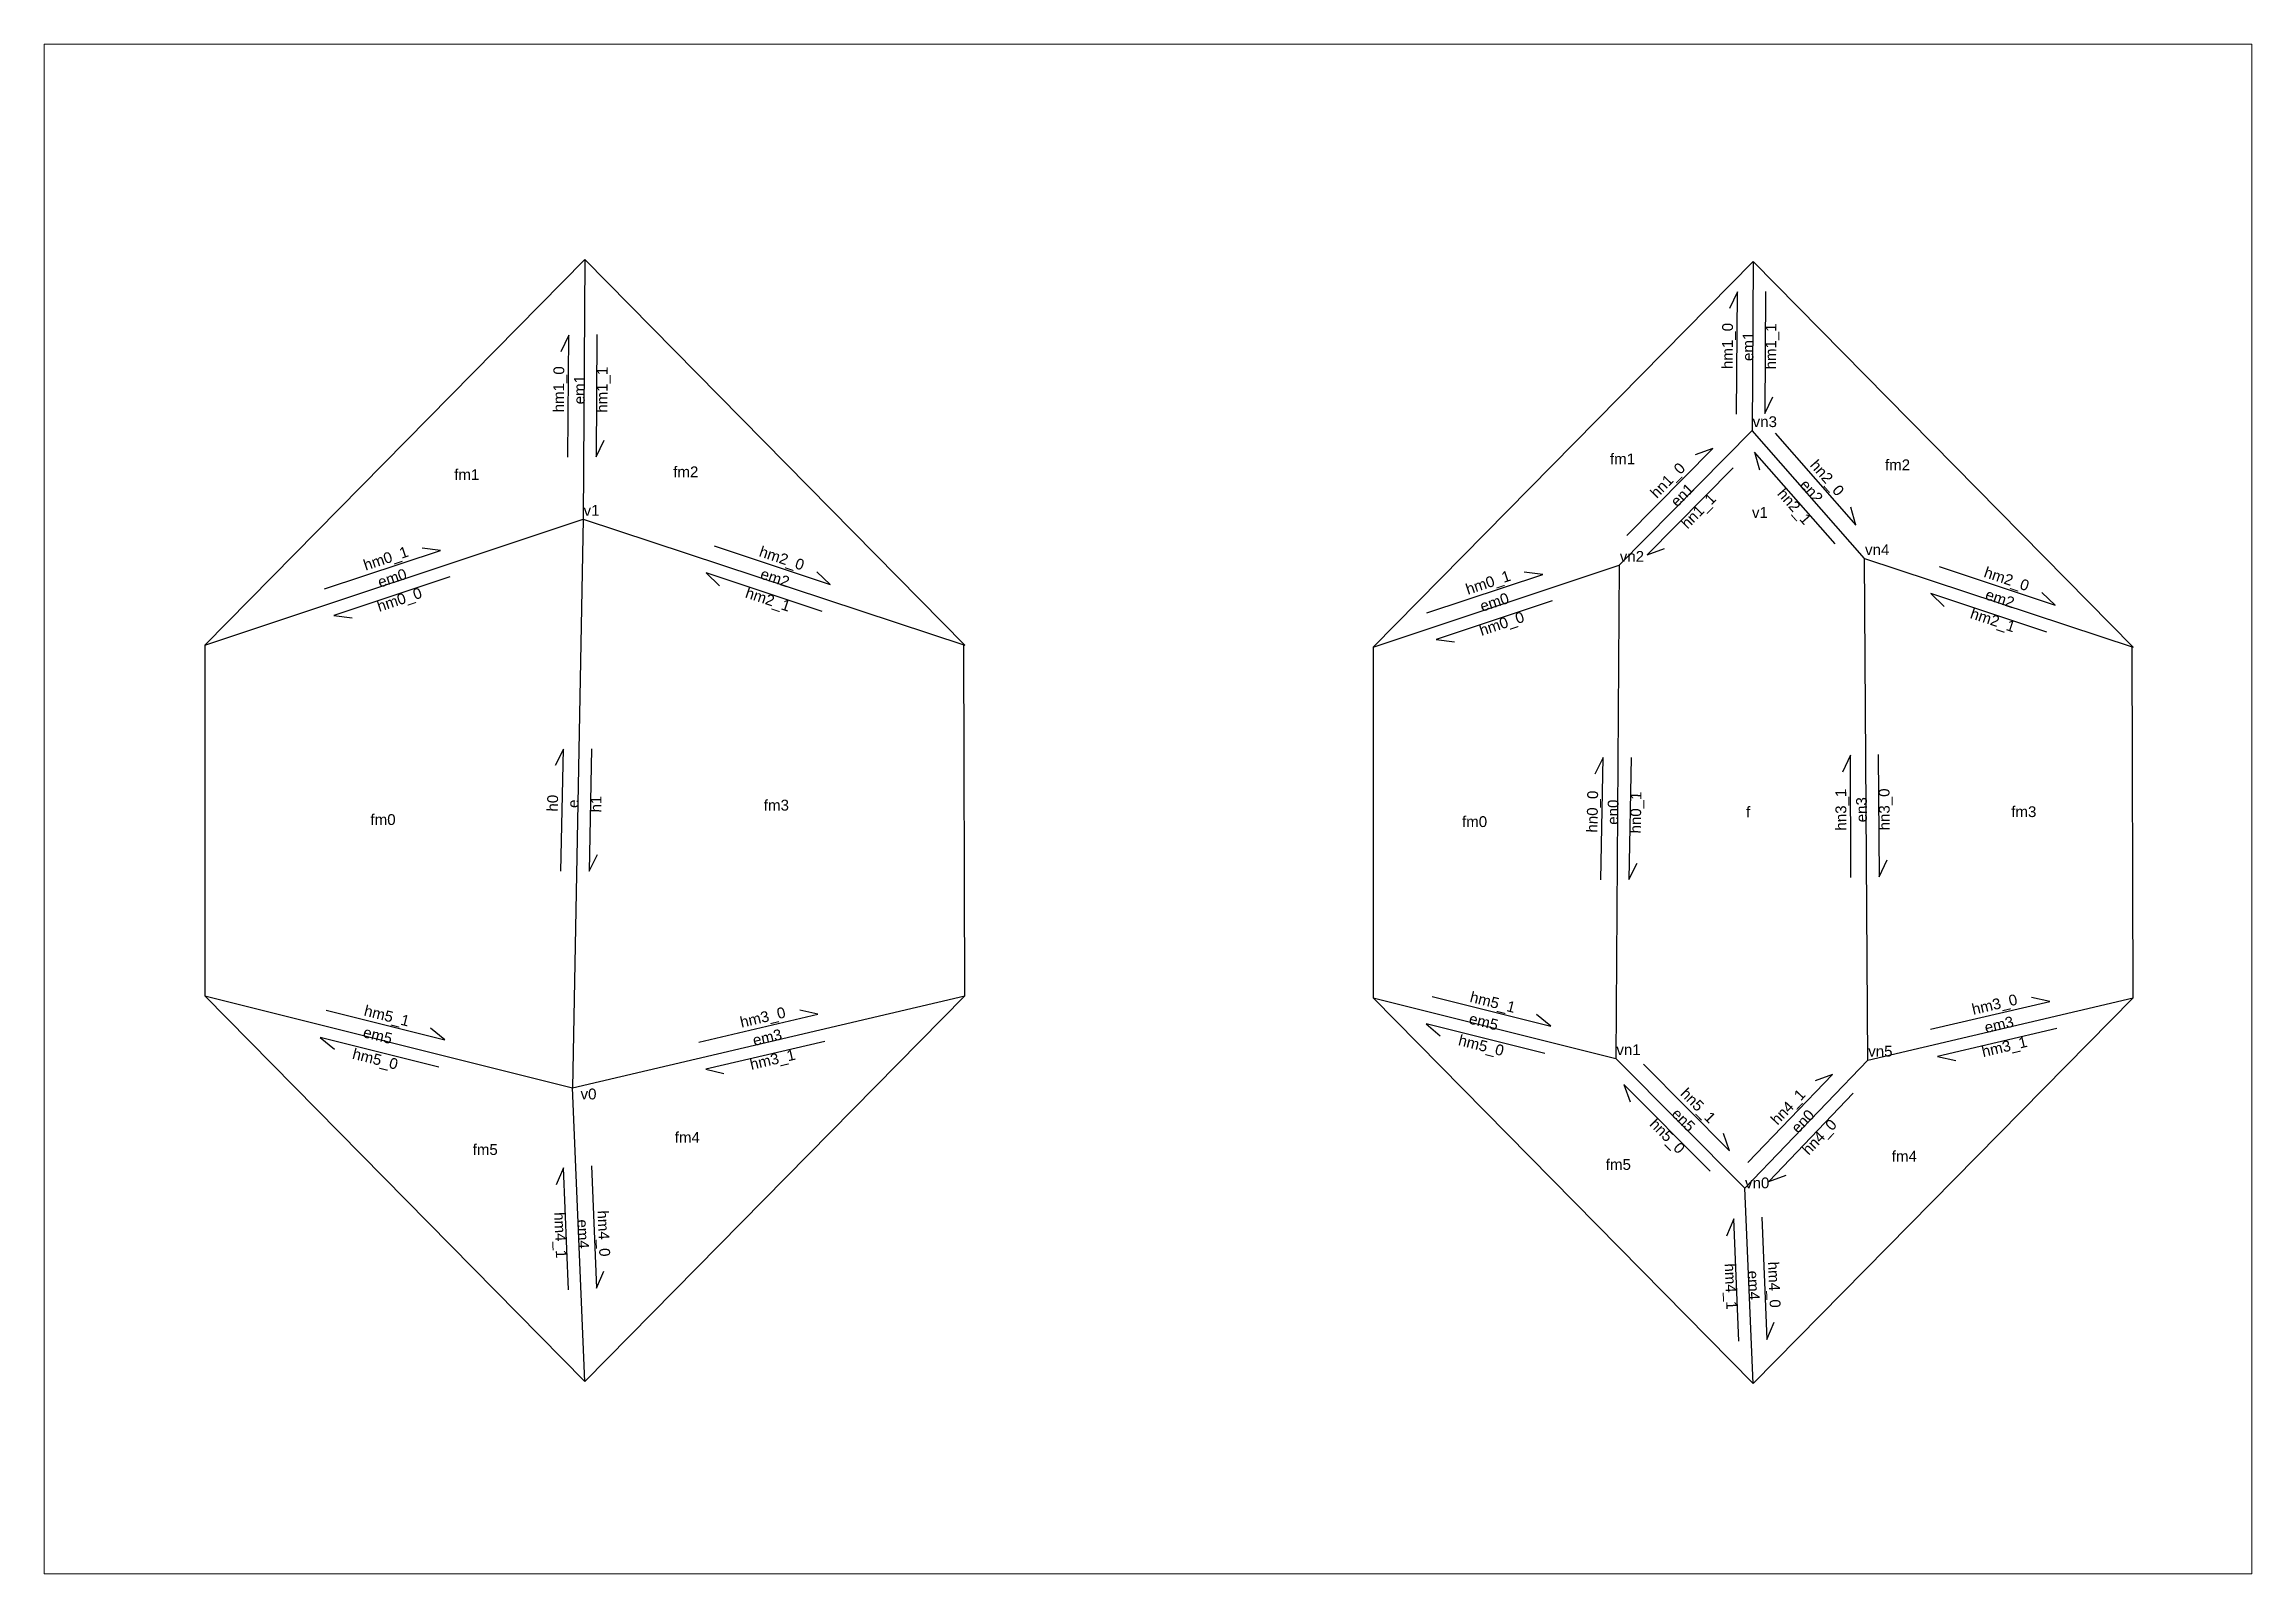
# Paper-space layout 'Layout2' of a CAD drawing. Header units: millimetres. Extents: x 0 to 288, y 1 to 200.
# The model-space entities are those that its viewports show. They can reach past a viewport. Long polylines and large blocks are cut down to what shows.
import ezdxf
from ezdxf.enums import TextEntityAlignment as Align

# ---------------------------------------------------------------- set-up
doc = ezdxf.new("R2010")
doc.units = ezdxf.units.MM
doc.styles.add('Annotative', font='arial.ttf')

# ---------------------------------------------------------------- blocks, each defined once
blk = doc.blocks.new('1')
for points in [[(-126.1, 28.9), (100.3, 28.6), (69.3, 43.5)], [(101.4, -23.1), (-125, -23.1), (-94, -38)]]:
    blk.add_lwpolyline(points)
at = {"style": 'Annotative'}
for tag, p in [('hm0_1', (-0.3, 36.7)), ('em0', (-0.7, -1.5)), ('hm0_1', (-0.5, -43.6))]:
    blk.add_attdef(tag, text='', height=20, dxfattribs=at).set_placement(p, align=Align.CENTER)

msp = doc.modelspace()

# ---------------------------------------------------------------- linework, layer by layer
for p, q in [((3059.2, -898.7), (3762.7, -184.5)), ((3762.7, -184.5), (3759.6, -665.4)), ((4466.3, -898.7), (3762.7, -184.5)), ((5222.2, -902.5), (5925.7, -188.3)), ((5925.7, -188.3), (5923.7, -501.3)), ((6629.2, -902.5), (5925.7, -188.3)), ((5923.7, -501.3), (5677.8, -750.7)), ((6131.8, -738.3), (5923.7, -501.3)), ((3059.2, -898.7), (3759.6, -665.4)), ((3759.6, -665.4), (3739.9, -1718.1)), ((3759.6, -665.4), (4466.3, -898.7)), ((5222.2, -902.5), (5677.8, -750.7)), ((5677.8, -750.7), (5671.5, -1663.9)), ((6131.8, -738.3), (6629.2, -902.5)), ((6137.7, -1666.7), (6131.8, -738.3)), ((3059.2, -898.7), (3059.2, -1547.5)), ((4466.3, -1547.5), (4464.5, -898.7)), ((5222.2, -902.5), (5222.2, -1551.3)), ((6629.2, -1551.3), (6627.5, -902.5)), ((3059.2, -1547.5), (3762.7, -2261.8)), ((3059.2, -1547.5), (3739.9, -1718.1)), ((3739.9, -1718.1), (4466.3, -1547.5)), ((4466.3, -1547.5), (3762.7, -2261.8)), ((5222.2, -1551.3), (5925.7, -2265.5)), ((5222.2, -1551.3), (5671.5, -1663.9)), ((6629.2, -1551.3), (5925.7, -2265.5)), ((6137.7, -1666.7), (6629.2, -1551.3)), ((5671.5, -1663.9), (5910.5, -1904.1)), ((5910.5, -1904.1), (6137.7, -1666.7)), ((3762.7, -2261.8), (3739.9, -1718.1)), ((5925.7, -2265.5), (5910.5, -1904.1))]:
    msp.add_line(p, q)

# ---------------------------------------------------------------- block references
ref = msp.add_blockref('1', (5924.7, -344.8), dxfattribs=dict(rotation=89.6315395111187))
ref.add_attrib('hm0_1', 'hm1_1', dxfattribs={"height": 20, "rotation": 89.6315, "style": 'Annotative'}).set_placement((5968.3, -345.5), align=Align.CENTER)
ref.add_attrib('hm0_1', 'hm1_0', dxfattribs={"height": 20, "rotation": 89.6315, "style": 'Annotative'}).set_placement((5888, -344.8), align=Align.CENTER)
ref.add_attrib('em0', 'em1', dxfattribs={"height": 20, "rotation": 89.6315, "style": 'Annotative'}).set_placement((5926.2, -345.5), align=Align.CENTER)
ref = msp.add_blockref('1', (3761.2, -424.9), dxfattribs=dict(rotation=89.6315395111187))
ref.add_attrib('hm0_1', 'hm1_1', dxfattribs={"height": 20, "rotation": 89.6315, "style": 'Annotative'}).set_placement((3804.8, -425.7), align=Align.CENTER)
ref.add_attrib('hm0_1', 'hm1_0', dxfattribs={"height": 20, "rotation": 89.6315, "style": 'Annotative'}).set_placement((3724.4, -425), align=Align.CENTER)
ref.add_attrib('em0', 'em1', dxfattribs={"height": 20, "rotation": 89.6315, "style": 'Annotative'}).set_placement((3762.7, -425.6), align=Align.CENTER)
ref = msp.add_blockref('1', (5800.7, -626), dxfattribs=dict(rotation=45.40955383755097))
ref.add_attrib('hm0_1', 'hn1_1', dxfattribs={"height": 20, "rotation": 45.4096, "style": 'Annotative'}).set_placement((5831.4, -656.9), align=Align.CENTER)
ref.add_attrib('hm0_1', 'hn1_0', dxfattribs={"height": 20, "rotation": 45.4096, "style": 'Annotative'}).set_placement((5774.4, -600.4), align=Align.CENTER)
ref.add_attrib('em0', 'en1', dxfattribs={"height": 20, "rotation": 45.4096, "style": 'Annotative'}).set_placement((5801.3, -627.5), align=Align.CENTER)
ref = msp.add_blockref('1', (6027.8, -619.8), dxfattribs=dict(rotation=311.2899666122909))
ref.add_attrib('hm0_1', 'hn2_1', dxfattribs={"height": 20, "rotation": 311.29, "style": 'Annotative'}).set_placement((5994.7, -648.2), align=Align.CENTER)
ref.add_attrib('hm0_1', 'hn2_0', dxfattribs={"height": 20, "rotation": 311.29, "style": 'Annotative'}).set_placement((6055.2, -595.3), align=Align.CENTER)
ref.add_attrib('em0', 'en2', dxfattribs={"height": 20, "rotation": 311.29, "style": 'Annotative'}).set_placement((6026.2, -620.2), align=Align.CENTER)
ref = msp.add_blockref('1', (3409.4, -782.1), dxfattribs=dict(rotation=18.42649147205759))
ref.add_attrib('hm0_1', 'hm0_0', dxfattribs={"height": 20, "rotation": 18.4265, "style": 'Annotative'}).set_placement((3422.7, -823.6), align=Align.CENTER)
ref.add_attrib('hm0_1', 'hm0_1', dxfattribs={"height": 20, "rotation": 18.4265, "style": 'Annotative'}).set_placement((3397.5, -747.3), align=Align.CENTER)
ref.add_attrib('em0', 'em0', dxfattribs={"height": 20, "rotation": 18.4265, "style": 'Annotative'}).set_placement((3409.3, -783.7), align=Align.CENTER)
ref = msp.add_blockref('1', (4113, -782.1), dxfattribs=dict(rotation=341.6388914823235))
ref.add_attrib('hm0_1', 'hm2_1', dxfattribs={"height": 20, "rotation": 341.6389, "style": 'Annotative'}).set_placement((4098.8, -823.3), align=Align.CENTER)
ref.add_attrib('hm0_1', 'hm2_0', dxfattribs={"height": 20, "rotation": 341.6389, "style": 'Annotative'}).set_placement((4124.3, -747.1), align=Align.CENTER)
ref.add_attrib('em0', 'em2', dxfattribs={"height": 20, "rotation": 341.6389, "style": 'Annotative'}).set_placement((4111.8, -783.3), align=Align.CENTER)
ref = msp.add_blockref('1', (5450, -826.6), dxfattribs=dict(rotation=18.42649147205759))
ref.add_attrib('hm0_1', 'hm0_0', dxfattribs={"height": 20, "rotation": 18.4265, "style": 'Annotative'}).set_placement((5463.3, -868.1), align=Align.CENTER)
ref.add_attrib('hm0_1', 'hm0_1', dxfattribs={"height": 20, "rotation": 18.4265, "style": 'Annotative'}).set_placement((5438.1, -791.9), align=Align.CENTER)
ref.add_attrib('em0', 'em0', dxfattribs={"height": 20, "rotation": 18.4265, "style": 'Annotative'}).set_placement((5449.8, -828.3), align=Align.CENTER)
ref = msp.add_blockref('1', (6380.5, -820.4), dxfattribs=dict(rotation=341.6388914823235))
ref.add_attrib('hm0_1', 'hm2_1', dxfattribs={"height": 20, "rotation": 341.6389, "style": 'Annotative'}).set_placement((6366.4, -861.6), align=Align.CENTER)
ref.add_attrib('hm0_1', 'hm2_0', dxfattribs={"height": 20, "rotation": 341.6389, "style": 'Annotative'}).set_placement((6391.8, -785.4), align=Align.CENTER)
ref.add_attrib('em0', 'em2', dxfattribs={"height": 20, "rotation": 341.6389, "style": 'Annotative'}).set_placement((6379.4, -821.6), align=Align.CENTER)
ref = msp.add_blockref('1', (3749.8, -1191.7), dxfattribs=dict(rotation=88.92451969119101))
ref.add_attrib('hm0_1', 'h1', dxfattribs={"height": 20, "rotation": 88.9245, "style": 'Annotative'}).set_placement((3793.3, -1193), align=Align.CENTER)
ref.add_attrib('hm0_1', 'h0', dxfattribs={"height": 20, "rotation": 88.9245, "style": 'Annotative'}).set_placement((3713, -1191.3), align=Align.CENTER)
ref.add_attrib('em0', 'e', dxfattribs={"height": 20, "rotation": 88.9245, "style": 'Annotative'}).set_placement((3751.3, -1192.4), align=Align.CENTER)
ref = msp.add_blockref('1', (6134.8, -1202.5), dxfattribs=dict(rotation=90.3613042822974))
ref.add_attrib('hm0_1', 'hn3_0', dxfattribs={"height": 20, "rotation": 90.3613, "style": 'Annotative'}).set_placement((6178.3, -1202.7), align=Align.CENTER)
ref.add_attrib('hm0_1', 'hn3_1', dxfattribs={"height": 20, "rotation": 90.3613, "style": 'Annotative'}).set_placement((6098, -1203), align=Align.CENTER)
ref.add_attrib('em0', 'en3', dxfattribs={"height": 20, "rotation": 90.3613, "style": 'Annotative'}).set_placement((6136.3, -1203.2), align=Align.CENTER)
ref = msp.add_blockref('1', (5674.7, -1207.3), dxfattribs=dict(rotation=88.92451969119101))
ref.add_attrib('hm0_1', 'hn0_1', dxfattribs={"height": 20, "rotation": 88.9245, "style": 'Annotative'}).set_placement((5718.2, -1208.6), align=Align.CENTER)
ref.add_attrib('hm0_1', 'hn0_0', dxfattribs={"height": 20, "rotation": 88.9245, "style": 'Annotative'}).set_placement((5637.9, -1206.9), align=Align.CENTER)
ref.add_attrib('em0', 'en0', dxfattribs={"height": 20, "rotation": 88.9245, "style": 'Annotative'}).set_placement((5676.1, -1208), align=Align.CENTER)
ref = msp.add_blockref('1', (5446.9, -1607.6), dxfattribs=dict(rotation=345.9324932933609))
ref.add_attrib('hm0_1', 'hm5_0', (5378.4, -1638.7), dxfattribs={"height": 20, "rotation": 345.9325, "style": 'Annotative'})
ref.add_attrib('hm0_1', 'hm5_1', (5399.8, -1558.8), dxfattribs={"height": 20, "rotation": 345.9325, "style": 'Annotative'})
ref.add_attrib('em0', 'em5', (5398.1, -1598.8), dxfattribs={"height": 20, "rotation": 345.9325, "style": 'Annotative'})
ref = msp.add_blockref('1', (6383.5, -1609), dxfattribs=dict(rotation=13.21431322627657))
ref.add_attrib('hm0_1', 'hm3_1', dxfattribs={"height": 20, "rotation": 13.2143, "style": 'Annotative'}).set_placement((6393, -1651.6), align=Align.CENTER)
ref.add_attrib('hm0_1', 'hm3_0', dxfattribs={"height": 20, "rotation": 13.2143, "style": 'Annotative'}).set_placement((6374.8, -1573.3), align=Align.CENTER)
ref.add_attrib('em0', 'em3', dxfattribs={"height": 20, "rotation": 13.2143, "style": 'Annotative'}).set_placement((6383.1, -1610.7), align=Align.CENTER)
ref = msp.add_blockref('1', (3399.5, -1632.8), dxfattribs=dict(rotation=345.9324932933609))
ref.add_attrib('hm0_1', 'hm5_0', (3331, -1663.9), dxfattribs={"height": 20, "rotation": 345.9325, "style": 'Annotative'})
ref.add_attrib('hm0_1', 'hm5_1', (3352.5, -1584), dxfattribs={"height": 20, "rotation": 345.9325, "style": 'Annotative'})
ref.add_attrib('em0', 'em5', (3350.8, -1624), dxfattribs={"height": 20, "rotation": 345.9325, "style": 'Annotative'})
ref = msp.add_blockref('1', (4103.1, -1632.8), dxfattribs=dict(rotation=13.21431322627657))
ref.add_attrib('hm0_1', 'hm3_1', dxfattribs={"height": 20, "rotation": 13.2143, "style": 'Annotative'}).set_placement((4112.6, -1675.3), align=Align.CENTER)
ref.add_attrib('hm0_1', 'hm3_0', dxfattribs={"height": 20, "rotation": 13.2143, "style": 'Annotative'}).set_placement((4094.4, -1597.1), align=Align.CENTER)
ref.add_attrib('em0', 'em3', dxfattribs={"height": 20, "rotation": 13.2143, "style": 'Annotative'}).set_placement((4102.8, -1634.4), align=Align.CENTER)
ref = msp.add_blockref('1', (5791, -1784), dxfattribs=dict(rotation=314.8570966295463))
ref.add_attrib('hm0_1', 'hn5_0', dxfattribs={"height": 20, "rotation": 314.8571, "style": 'Annotative'}).set_placement((5759.8, -1814.4), align=Align.CENTER)
ref.add_attrib('hm0_1', 'hn5_1', dxfattribs={"height": 20, "rotation": 314.8571, "style": 'Annotative'}).set_placement((5816.9, -1757.9), align=Align.CENTER)
ref.add_attrib('em0', 'en5', dxfattribs={"height": 20, "rotation": 314.8571, "style": 'Annotative'}).set_placement((5789.5, -1784.6), align=Align.CENTER)
ref = msp.add_blockref('1', (6024.1, -1785.4), dxfattribs=dict(rotation=46.25472678667978))
ref.add_attrib('hm0_1', 'hn4_0', dxfattribs={"height": 20, "rotation": 46.2547, "style": 'Annotative'}).set_placement((6055.3, -1815.9), align=Align.CENTER)
ref.add_attrib('hm0_1', 'hn4_1', dxfattribs={"height": 20, "rotation": 46.2547, "style": 'Annotative'}).set_placement((5997.4, -1760.2), align=Align.CENTER)
ref.add_attrib('em0', 'en0', dxfattribs={"height": 20, "rotation": 46.2547, "style": 'Annotative'}).set_placement((6024.7, -1786.9), align=Align.CENTER)
ref = msp.add_blockref('1', (3751.3, -1989.9), dxfattribs=dict(rotation=272.4072081493897))
ref.add_attrib('hm0_1', 'hm4_1', dxfattribs={"height": 20, "rotation": 272.4072, "style": 'Annotative'}).set_placement((3707.7, -1991.3), align=Align.CENTER)
ref.add_attrib('hm0_1', 'hm4_0', dxfattribs={"height": 20, "rotation": 272.4072, "style": 'Annotative'}).set_placement((3788, -1988.1), align=Align.CENTER)
ref.add_attrib('em0', 'em4', dxfattribs={"height": 20, "rotation": 272.4072, "style": 'Annotative'}).set_placement((3749.8, -1989.3), align=Align.CENTER)
ref = msp.add_blockref('1', (5918.1, -2084.8), dxfattribs=dict(rotation=272.4072081493897))
ref.add_attrib('hm0_1', 'hm4_1', dxfattribs={"height": 20, "rotation": 272.4072, "style": 'Annotative'}).set_placement((5874.5, -2086.2), align=Align.CENTER)
ref.add_attrib('hm0_1', 'hm4_0', dxfattribs={"height": 20, "rotation": 272.4072, "style": 'Annotative'}).set_placement((5954.8, -2083), align=Align.CENTER)
ref.add_attrib('em0', 'em4', dxfattribs={"height": 20, "rotation": 272.4072, "style": 'Annotative'}).set_placement((5916.6, -2084.2), align=Align.CENTER)

# ---------------------------------------------------------------- texts
at = {"style": 'Annotative'}
for s, p in [('vn3', (5924.6, -494.9)), ('fm1', (3520.9, -592.8)), ('fm2', (3926.4, -587.7)), ('fm1', (5660.5, -563.8)), ('fm2', (6169.6, -574.8)), ('v1', (3760.4, -659.1)), ('v1', (5923.4, -662.9)), ('vn2', (5678.7, -744.3)), ('vn4', (6132.7, -731.9)), ('fm3', (4094.1, -1204.8)), ('fm0', (3365.9, -1231.5)), ('fm0', (5386.6, -1235.3)), ('f', (5912.5, -1217.5)), ('fm3', (6403.3, -1216.9)), ('vn1', (5672.4, -1657.5)), ('vn5', (6138.6, -1660.3)), ('v0', (3754.8, -1739.5)), ('fm5', (3555.1, -1842.3)), ('fm4', (3929.2, -1819.8)), ('fm4', (6182.2, -1854.7)), ('fm5', (5652.8, -1870)), ('vn0', (5910.5, -1904.1))]:
    msp.add_text(s, height=20, dxfattribs=at).set_placement(p)

psp = doc.layouts.new('Layout2')

# ---------------------------------------------------------------- viewports
at = {"layer": '0', "view_target_point": (4873.49, 111.18)}
psp.add_viewport(center=(144.25, 100.19), size=(287.54, 199.2442), view_center_point=(-68.2, -1313.06), view_height=2831.9702, dxfattribs=at)

doc.saveas('drawing.dxf')
